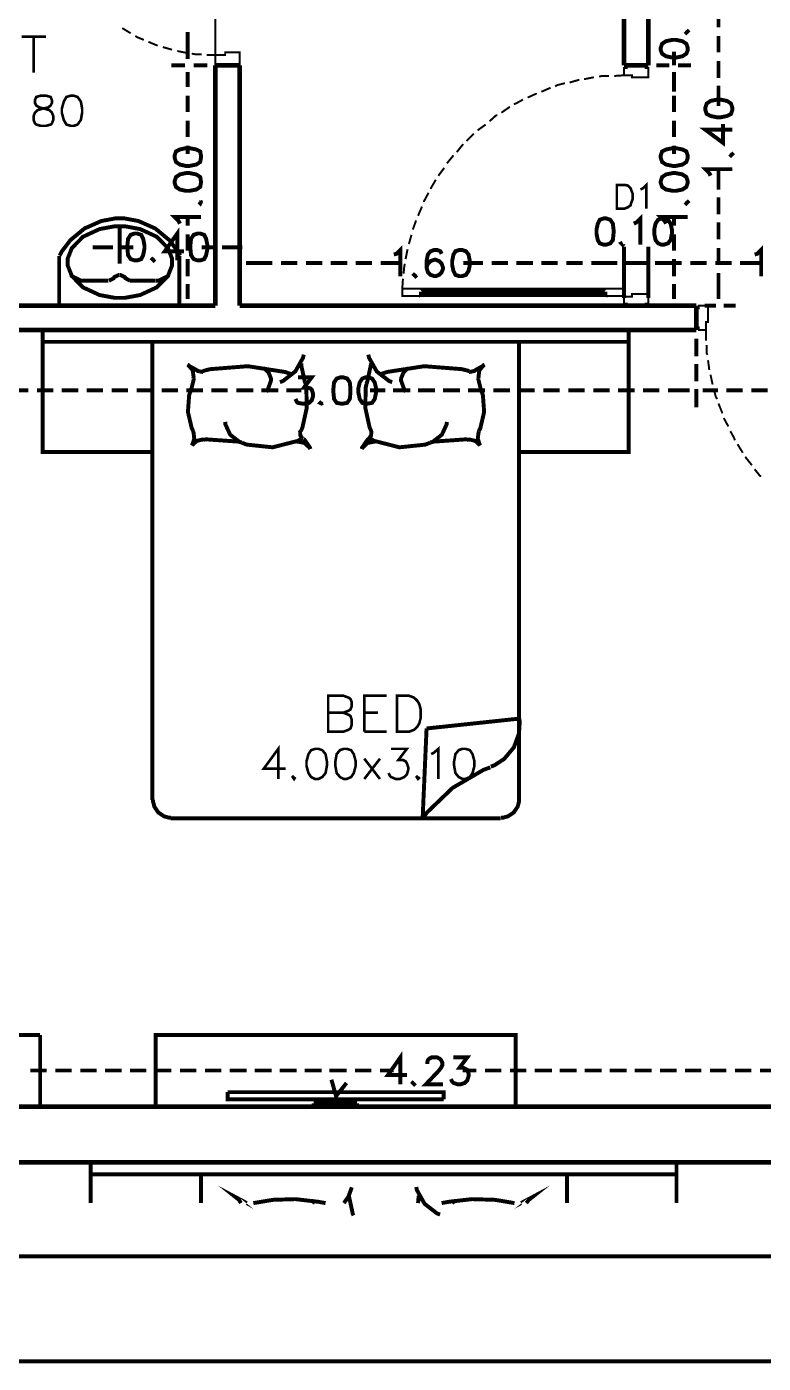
# Model space of a CAD drawing. Extents: x 0.2 to 11.4, y 0.2 to 8.2.
# Drawn here: x 2.097 to 3.969, y 0.233 to 3.627 of the extents above; entities that cross this region are included whole.
import ezdxf

# ---------------------------------------------------------------- set-up
doc = ezdxf.new("R2010")
doc.units = 0
doc.layers.get('0').update_dxf_attribs({"linetype": 'CONTINUOUS'})

msp = doc.modelspace()

# ---------------------------------------------------------------- linework, layer by layer
at = {"color": 0}
for points, const_width in [([(0.228353, 0.238336), (11.4183, 0.238336), (11.4183, 8.15169), (0.228353, 8.15169), (0.228353, 0.238336)], 0.01), ([(0.495008, 0.504992), (11.1517, 0.504992), (11.1517, 7.88499), (0.495008, 7.88499), (0.495008, 0.504992)], 0.01), ([(3.70833, 3.56668), (3.71164, 3.55832), (3.72168, 3.55165), (3.73833, 3.54833), (3.74669, 3.54833), (3.76335, 3.55165), (3.77333, 3.55832), (3.77669, 3.56668), (3.77669, 3.57335), (3.77333, 3.58333), (3.76335, 3.59), (3.74669, 3.59332), (3.73833, 3.59332), (3.72168, 3.59), (3.71164, 3.58333), (3.70833, 3.57335), (3.70833, 3.56668)], 0.01), ([(2.63835, 3.52832), (2.63835, 3.56168), (2.60167, 3.56168), (2.60167, 3.55501), (2.57667, 3.55501), (2.57667, 3.52832), (2.63835, 3.52832)], 0.005), ([(3.66667, 3.49832), (3.67665, 3.49832), (3.67665, 3.52165), (3.66997, 3.52165), (3.66997, 3.52832), (3.62169, 3.52832), (3.62169, 3.52165), (3.61501, 3.52165), (3.61501, 3.50331), (3.63499, 3.50331), (3.63499, 3.49832), (3.66667, 3.49832)], 0.005), ([(2.13336, 3.45167), (2.12169, 3.44835), (2.11833, 3.44), (2.11833, 3.43332), (2.12169, 3.42665), (2.12999, 3.42165), (2.14333, 3.41835), (2.155, 3.41499), (2.16168, 3.40831), (2.16499, 3.40001), (2.16499, 3.38997), (2.16168, 3.38167), (2.15831, 3.37831), (2.14665, 3.375), (2.13336, 3.375), (2.12169, 3.37831), (2.11833, 3.38167), (2.11501, 3.38997), (2.11501, 3.40001), (2.11833, 3.40831), (2.125, 3.41499), (2.13667, 3.41835), (2.15169, 3.42165), (2.15831, 3.42665), (2.16168, 3.43332), (2.16168, 3.44), (2.15831, 3.44835), (2.14665, 3.45167), (2.13336, 3.45167)], 0.006667), ([(2.21001, 3.45167), (2.19835, 3.44835), (2.19168, 3.43668), (2.18668, 3.41835), (2.18668, 3.40831), (2.19168, 3.38997), (2.19835, 3.37831), (2.21001, 3.375), (2.21669, 3.375), (2.22667, 3.37831), (2.23503, 3.38997), (2.23833, 3.40831), (2.23833, 3.41835), (2.23503, 3.43668), (2.22667, 3.44835), (2.21669, 3.45167), (2.21001, 3.45167)], 0.006667), ([(3.82167, 3.41499), (3.82497, 3.405), (3.83501, 3.40001), (3.85167, 3.39665), (3.86003, 3.39665), (3.87668, 3.40001), (3.88667, 3.405), (3.88997, 3.41499), (3.88997, 3.42165), (3.88667, 3.43164), (3.87668, 3.43832), (3.86003, 3.44168), (3.85167, 3.44168), (3.83501, 3.43832), (3.82497, 3.43164), (3.82167, 3.42165), (3.82167, 3.41499)], 0.01), ([(2.47331, 3.29335), (2.47667, 3.28331), (2.48665, 3.27669), (2.50168, 3.27333), (2.51167, 3.27333), (2.52832, 3.27669), (2.53836, 3.28331), (2.53999, 3.29335), (2.53999, 3.30003), (2.53836, 3.31), (2.52832, 3.315), (2.51167, 3.31836), (2.50168, 3.31836), (2.48665, 3.315), (2.47667, 3.31), (2.47331, 3.30003), (2.47331, 3.29335)], 0.01), ([(3.70833, 3.29335), (3.71164, 3.28331), (3.72168, 3.27669), (3.73833, 3.27333), (3.74669, 3.27333), (3.76335, 3.27669), (3.77333, 3.28331), (3.77669, 3.29335), (3.77669, 3.30003), (3.77333, 3.31), (3.76335, 3.315), (3.74669, 3.31836), (3.73833, 3.31836), (3.72168, 3.315), (3.71164, 3.31), (3.70833, 3.30003), (3.70833, 3.29335)], 0.01), ([(2.47331, 3.22999), (2.47667, 3.22), (2.48665, 3.21332), (2.50168, 3.21001), (2.51167, 3.21001), (2.52832, 3.21332), (2.53836, 3.22), (2.53999, 3.22999), (2.53999, 3.23503), (2.53836, 3.24501), (2.52832, 3.25168), (2.51167, 3.25499), (2.50168, 3.25499), (2.48665, 3.25168), (2.47667, 3.24501), (2.47331, 3.23503), (2.47331, 3.22999)], 0.01), ([(3.70833, 3.22999), (3.71164, 3.22), (3.72168, 3.21332), (3.73833, 3.21001), (3.74669, 3.21001), (3.76335, 3.21332), (3.77333, 3.22), (3.77669, 3.22999), (3.77669, 3.23503), (3.77333, 3.24501), (3.76335, 3.25168), (3.74669, 3.25499), (3.73833, 3.25499), (3.72168, 3.25168), (3.71164, 3.24501), (3.70833, 3.23503), (3.70833, 3.22999)], 0.01), ([(3.59668, 3.16499), (3.59668, 3.22499), (3.61664, 3.22499), (3.625, 3.22331), (3.63167, 3.21669), (3.63336, 3.21164), (3.63667, 3.20335), (3.63667, 3.18832), (3.63336, 3.18001), (3.63167, 3.17333), (3.625, 3.16835), (3.61664, 3.16499), (3.59668, 3.16499)], 0.006667), ([(2.20167, 3.02919), (2.20167, 3.0204), (2.21208, 2.99388), (2.24046, 2.96496), (2.28256, 2.94547), (2.32124, 2.93832), (2.33415, 2.93832), (2.347, 2.93832), (2.38569, 2.94547), (2.42785, 2.96496), (2.45622, 2.99388), (2.46669, 3.0204), (2.46669, 3.02919), (2.46669, 3.03803), (2.45622, 3.06456), (2.42785, 3.09343), (2.38569, 3.1129), (2.347, 3.12001), (2.33415, 3.12001), (2.32124, 3.12001), (2.28256, 3.1129), (2.24046, 3.09343), (2.21208, 3.06456), (2.20167, 3.03803), (2.20167, 3.02919)], 0.01), ([(3.56332, 3.13997), (3.55333, 3.13667), (3.54833, 3.12668), (3.54497, 3.11165), (3.54497, 3.10167), (3.54833, 3.08501), (3.55333, 3.07667), (3.56332, 3.07335), (3.56999, 3.07335), (3.58003, 3.07667), (3.58664, 3.08501), (3.58832, 3.10167), (3.58832, 3.11165), (3.58664, 3.12668), (3.58003, 3.13667), (3.56999, 3.13997), (3.56332, 3.13997)], 0.01), ([(3.71001, 3.13997), (3.70167, 3.13667), (3.69499, 3.12668), (3.69168, 3.11165), (3.69168, 3.10167), (3.69499, 3.08501), (3.70167, 3.07667), (3.71001, 3.07335), (3.71669, 3.07335), (3.72667, 3.07667), (3.73335, 3.08501), (3.73665, 3.10167), (3.73665, 3.11165), (3.73335, 3.12668), (3.72667, 3.13667), (3.71669, 3.13997), (3.71001, 3.13997)], 0.01), ([(2.37169, 3.10167), (2.36165, 3.09831), (2.35499, 3.08832), (2.35335, 3.07167), (2.35335, 3.06332), (2.35499, 3.04665), (2.36165, 3.03668), (2.37169, 3.03331), (2.37831, 3.03331), (2.38835, 3.03668), (2.39333, 3.04665), (2.39665, 3.06332), (2.39665, 3.07167), (2.39333, 3.08832), (2.38835, 3.09831), (2.37831, 3.10167), (2.37169, 3.10167)], 0.01), ([(2.53168, 3.10167), (2.52165, 3.09831), (2.51497, 3.08832), (2.51335, 3.07167), (2.51335, 3.06332), (2.51497, 3.04665), (2.52165, 3.03668), (2.53168, 3.03331), (2.53836, 3.03331), (2.54833, 3.03668), (2.55333, 3.04665), (2.55664, 3.06332), (2.55664, 3.07167), (2.55333, 3.08832), (2.54833, 3.09831), (2.53836, 3.10167), (2.53168, 3.10167)], 0.01), ([(3.19667, 3.06), (3.18668, 3.05664), (3.18164, 3.04833), (3.17833, 3.03168), (3.17833, 3.02165), (3.18164, 3.00667), (3.18668, 2.99669), (3.19667, 2.99333), (3.20335, 2.99333), (3.21332, 2.99669), (3.22, 3.00667), (3.22331, 3.02165), (3.22331, 3.03168), (3.22, 3.04833), (3.21332, 3.05664), (3.20335, 3.06), (3.19667, 3.06)], 0.01), ([(3.09831, 2.96164), (3.10335, 2.95665), (3.10335, 2.95167), (3.09668, 2.95167), (3.09668, 2.94336), (3.05165, 2.94336), (3.05165, 2.96164), (3.09831, 2.96164)], 0.005), ([(3.56999, 2.94835), (3.09668, 2.94835), (3.09668, 2.95167), (3.56999, 2.95167), (3.56999, 2.94835)], 0.005), ([(3.56836, 2.96164), (3.56332, 2.95665), (3.56332, 2.95167), (3.56999, 2.95167), (3.56999, 2.94336), (3.61501, 2.94336), (3.61501, 2.96164), (3.56836, 2.96164)], 0.005), ([(3.66667, 2.94835), (3.67665, 2.94835), (3.67665, 2.92333), (3.66997, 2.92333), (3.66997, 2.91835), (3.62169, 2.91835), (3.62169, 2.92333), (3.61501, 2.92333), (3.61501, 2.94168), (3.63499, 2.94168), (3.63499, 2.94835), (3.66667, 2.94835)], 0.005), ([(3.82835, 2.90831), (3.82835, 2.91835), (3.80501, 2.91835), (3.80501, 2.91168), (3.79833, 2.91168), (3.79833, 2.86333), (3.80501, 2.86333), (3.80501, 2.85667), (3.82335, 2.85667), (3.82335, 2.87668), (3.82835, 2.87668), (3.82835, 2.90831)], 0.005), ([(2.13835, 2.82667), (2.13835, 2.85667), (3.62668, 2.85667), (3.62668, 2.82667), (2.13835, 2.82667)], 0.01), ([(2.13835, 2.54665), (2.13835, 2.82667), (2.41667, 2.82667), (2.41667, 2.54665), (2.13835, 2.54665)], 0.01), ([(3.34831, 2.54665), (3.34831, 2.82667), (3.62668, 2.82667), (3.62668, 2.54665), (3.34831, 2.54665)], 0.01), ([(2.89501, 2.73665), (2.88499, 2.73335), (2.87831, 2.72331), (2.87668, 2.70833), (2.87668, 2.69835), (2.87831, 2.68164), (2.88499, 2.67165), (2.89501, 2.66997), (2.90169, 2.66997), (2.91168, 2.67165), (2.91835, 2.68164), (2.91997, 2.69835), (2.91997, 2.70833), (2.91835, 2.72331), (2.91168, 2.73335), (2.90169, 2.73665), (2.89501, 2.73665)], 0.01), ([(2.95833, 2.73665), (2.94997, 2.73335), (2.94336, 2.72331), (2.94, 2.70833), (2.94, 2.69835), (2.94336, 2.68164), (2.94997, 2.67165), (2.95833, 2.66997), (2.965, 2.66997), (2.97499, 2.67165), (2.98167, 2.68164), (2.98503, 2.69835), (2.98503, 2.70833), (2.98167, 2.72331), (2.97499, 2.73335), (2.965, 2.73665), (2.95833, 2.73665)], 0.01), ([(3.03836, 1.83664), (3.03836, 1.92833), (3.06836, 1.92833), (3.08165, 1.92333), (3.09, 1.91499), (3.095, 1.90668), (3.09831, 1.89333), (3.09831, 1.87169), (3.095, 1.85835), (3.09, 1.84999), (3.08165, 1.84169), (3.06836, 1.83664), (3.03836, 1.83664)], 0.006667), ([(2.83003, 1.79335), (2.81999, 1.78999), (2.81332, 1.78), (2.80832, 1.76167), (2.80832, 1.75), (2.81332, 1.73167), (2.81999, 1.72168), (2.83003, 1.71669), (2.83832, 1.71669), (2.84831, 1.72168), (2.85667, 1.73167), (2.86003, 1.75), (2.86003, 1.76167), (2.85667, 1.78), (2.84831, 1.78999), (2.83832, 1.79335), (2.83003, 1.79335)], 0.006667), ([(2.90332, 1.79335), (2.89333, 1.78999), (2.88499, 1.78), (2.88167, 1.76167), (2.88167, 1.75), (2.88499, 1.73167), (2.89333, 1.72168), (2.90332, 1.71669), (2.91, 1.71669), (2.92165, 1.72168), (2.92833, 1.73167), (2.93332, 1.75), (2.93332, 1.76167), (2.92833, 1.78), (2.92165, 1.78999), (2.91, 1.79335), (2.90332, 1.79335)], 0.006667), ([(3.20503, 1.79335), (3.19499, 1.78999), (3.18668, 1.78), (3.18332, 1.76167), (3.18332, 1.75), (3.18668, 1.73167), (3.19499, 1.72168), (3.20503, 1.71669), (3.21164, 1.71669), (3.22331, 1.72168), (3.22999, 1.73167), (3.23503, 1.75), (3.23503, 1.76167), (3.22999, 1.78), (3.22331, 1.78999), (3.21164, 1.79335), (3.20503, 1.79335)], 0.006667), ([(3.34, 0.884983), (3.34, 1.06668), (2.42503, 1.06668), (2.42503, 0.884983), (3.34, 0.884983)], 0.01), ([(2.25999, 0.713325), (2.25999, 0.743326), (3.74832, 0.743326), (3.74832, 0.713325), (2.25999, 0.713325)], 0.01), ([(2.64165, 0.639974), (2.64165, 0.639974)], 0.01)]:
    msp.add_lwpolyline(points, close=True, dxfattribs=dict(at, const_width=const_width))
for points, const_width in [([(2.57667, 3.52832), (2.57667, 4.01665)], 0.005), ([(3.61501, 3.52832), (3.61501, 3.77165)], 0.011667), ([(3.61501, 3.52832), (3.61501, 3.77165)], 0.01), ([(3.67665, 3.52832), (3.67665, 3.77165)], 0.011667), ([(3.67665, 3.52832), (3.67665, 3.77165)], 0.01), ([(3.85499, 3.66667), (3.85499, 3.625)], 0.01), ([(2.08501, 3.60167), (2.14665, 3.60167)], 0.006667), ([(2.11501, 3.60167), (2.11501, 3.50999)], 0.006667), ([(2.34, 3.62332), (2.36165, 3.61003)], 0.005), ([(2.37332, 3.60335), (2.37831, 3.59999), (2.39501, 3.59332)], 0.005), ([(2.50667, 3.56168), (2.50667, 3.61333)], 0.01), ([(3.77001, 3.61501), (3.77333, 3.61165), (3.77669, 3.61501), (3.77333, 3.61833)], 0.01), ([(3.85499, 3.60335), (3.85499, 3.56168)], 0.01), ([(2.40668, 3.58832), (2.42665, 3.58003), (2.43001, 3.57835)], 0.005), ([(2.44336, 3.57497), (2.46669, 3.56836)], 0.005), ([(2.47999, 3.565), (2.50499, 3.56)], 0.005), ([(2.50667, 3.54497), (2.50667, 3.56168)], 0.01), ([(3.74164, 3.52832), (3.74164, 3.56332)], 0.01), ([(2.5, 3.52832), (2.465, 3.52832)], 0.01), ([(2.5, 3.52832), (2.465, 3.52832)], 0.01), ([(2.51665, 3.55832), (2.52669, 3.55664), (2.54167, 3.55664)], 0.005), ([(2.55664, 3.52832), (2.52165, 3.52832)], 0.01), ([(2.55664, 3.52832), (2.52165, 3.52832)], 0.01), ([(2.55501, 3.55501), (2.57667, 3.55501)], 0.005), ([(2.57667, 2.91835), (2.57667, 3.52832)], 0.011667), ([(2.63835, 3.52832), (2.57667, 3.52832)], 0.011667), ([(2.57667, 2.91835), (2.57667, 3.52832)], 0.01), ([(2.63835, 3.52832), (2.57667, 3.52832)], 0.01), ([(2.63835, 2.91835), (2.63835, 3.52832)], 0.011667), ([(2.63835, 2.91835), (2.63835, 3.52832)], 0.01), ([(3.67665, 3.52832), (3.61501, 3.52832)], 0.011667), ([(3.67665, 3.52832), (3.61501, 3.52832)], 0.01), ([(3.69667, 3.52832), (3.72999, 3.52832)], 0.01), ([(3.69667, 3.52832), (3.72999, 3.52832)], 0.01), ([(3.75168, 3.52832), (3.785, 3.52832)], 0.01), ([(3.75168, 3.52832), (3.785, 3.52832)], 0.01), ([(3.85499, 3.53999), (3.85499, 3.49669)], 0.01), ([(2.50667, 3.51167), (2.50667, 3.49501)], 0.01), ([(2.50667, 3.49501), (2.50667, 3.47331)], 0.01), ([(3.53836, 3.49832), (3.51335, 3.49333)], 0.005), ([(3.57667, 3.50168), (3.55832, 3.50168), (3.55165, 3.5)], 0.005), ([(3.61501, 3.50331), (3.59, 3.50168)], 0.005), ([(3.74164, 3.51167), (3.74164, 3.49501)], 0.01), ([(3.74164, 3.51167), (3.74164, 3.49501)], 0.01), ([(3.74164, 3.49501), (3.74164, 3.47331)], 0.01), ([(3.74164, 3.49501), (3.74164, 3.46164)], 0.01), ([(3.42833, 3.47168), (3.405, 3.46164)], 0.005), ([(3.465, 3.48335), (3.44499, 3.47835), (3.44, 3.47499)], 0.005), ([(3.50168, 3.49164), (3.5, 3.49164), (3.47667, 3.48503)], 0.005), ([(3.85499, 3.47667), (3.85499, 3.42503)], 0.01), ([(2.50667, 3.45167), (2.50667, 3.41)], 0.01), ([(3.35835, 3.44168), (3.34, 3.43164), (3.33501, 3.43001)], 0.005), ([(3.39165, 3.45833), (3.39165, 3.45665), (3.37001, 3.44667)], 0.005), ([(3.74164, 3.45167), (3.74164, 3.41)], 0.01), ([(2.50667, 3.38835), (2.50667, 3.34668)], 0.01), ([(3.29335, 3.40169), (3.28999, 3.40169), (3.27333, 3.38667)], 0.005), ([(3.32497, 3.42333), (3.30333, 3.40831)], 0.005), ([(3.74164, 3.38835), (3.74164, 3.34668)], 0.01), ([(3.26335, 3.37831), (3.24501, 3.36501), (3.24333, 3.36333)], 0.005), ([(3.88997, 3.36501), (3.82167, 3.36501), (3.86664, 3.33165), (3.86664, 3.37999)], 0.01), ([(2.50667, 3.32497), (2.50667, 3.30333)], 0.01), ([(3.20665, 3.32835), (3.20335, 3.32497), (3.19, 3.30832)], 0.005), ([(3.23335, 3.35499), (3.215, 3.33664)], 0.005), ([(3.74164, 3.32497), (3.74164, 3.30333)], 0.01), ([(3.18164, 3.30003), (3.16667, 3.28168), (3.16499, 3.28)], 0.005), ([(3.88336, 3.30333), (3.88667, 3.30003), (3.88997, 3.30333), (3.88667, 3.30664)], 0.01), ([(3.15831, 3.26833), (3.14333, 3.24832)], 0.005), ([(3.83501, 3.24832), (3.83165, 3.25499), (3.82167, 3.26497), (3.88997, 3.26497)], 0.01), ([(3.85499, 3.21332), (3.85499, 3.26497)], 0.01), ([(3.13667, 3.23833), (3.13499, 3.23503), (3.12332, 3.215)], 0.005), ([(3.65668, 3.21332), (3.66336, 3.21669), (3.67165, 3.22499), (3.67165, 3.16499)], 0.006667), ([(2.535, 3.18164), (2.53836, 3.17833), (2.53999, 3.18164), (2.53836, 3.185)], 0.01), ([(3.11833, 3.20503), (3.10667, 3.18332), (3.10667, 3.18164)], 0.005), ([(3.77001, 3.18164), (3.77333, 3.17833), (3.77669, 3.18164), (3.77333, 3.185)], 0.01), ([(3.85499, 3.15001), (3.85499, 3.19336)], 0.01), ([(3.10167, 3.16997), (3.09169, 3.14665)], 0.005), ([(2.48699, 3.04551), (2.48172, 3.0561), (2.45996, 3.08475), (2.42399, 3.11447), (2.38124, 3.1334), (2.34592, 3.13997), (2.33415, 3.13997), (2.32232, 3.13997), (2.287, 3.1334), (2.24431, 3.11447), (2.20833, 3.08475), (2.18664, 3.0561), (2.18138, 3.04551)], 0.01), ([(2.33333, 3.11833), (2.33333, 3.02501)], 0.01), ([(2.48665, 3.12668), (2.48335, 3.13336), (2.47331, 3.14333), (2.53999, 3.14333)], 0.01), ([(2.50667, 3.12169), (2.50667, 3.14333)], 0.01), ([(2.57667, 3.11833), (2.57667, 3.02501)], 0.01), ([(3.08664, 3.13499), (3.08501, 3.12999), (3.07835, 3.11165)], 0.005), ([(3.63997, 3.12668), (3.64665, 3.12999), (3.65668, 3.13997), (3.65668, 3.07335)], 0.01), ([(3.72168, 3.12668), (3.71832, 3.13336), (3.70833, 3.14333), (3.77669, 3.14333)], 0.01), ([(3.74164, 3.12169), (3.74164, 3.14333)], 0.01), ([(3.85499, 3.08664), (3.85499, 3.12999)], 0.01), ([(2.47999, 3.03331), (2.47999, 3.10167), (2.44835, 3.05664), (2.49669, 3.05664)], 0.01), ([(2.50667, 3.05832), (2.50667, 3.09999)], 0.01), ([(3.07497, 3.09831), (3.06836, 3.07497)], 0.005), ([(3.74164, 3.05832), (3.74164, 3.09999)], 0.01), ([(2.30003, 3.06668), (2.26497, 3.06668)], 0.01), ([(2.31668, 3.06668), (2.30003, 3.06668)], 0.01), ([(2.33333, 3.06668), (2.36833, 3.06668)], 0.01), ([(2.57667, 3.06668), (2.54167, 3.06668)], 0.01), ([(2.59332, 3.06668), (2.61003, 3.06668)], 0.01), ([(2.61003, 3.06668), (2.64501, 3.06668)], 0.01), ([(2.63835, 3.04665), (2.63835, 3.06836)], 0.01), ([(3.03, 3.04833), (3.03668, 3.05003), (3.04665, 3.06), (3.04665, 2.99333)], 0.01), ([(3.065, 3.06168), (3.06, 3.03668)], 0.005), ([(3.15169, 3.05003), (3.14833, 3.05664), (3.13997, 3.06), (3.13336, 3.06), (3.12332, 3.05664), (3.11664, 3.04833), (3.11333, 3.03168), (3.11333, 3.01497), (3.11664, 3.00331), (3.12332, 2.99669), (3.13336, 2.99333), (3.13667, 2.99333), (3.14501, 2.99669), (3.15169, 3.00331), (3.155, 3.01167), (3.155, 3.01497), (3.15169, 3.02501), (3.14501, 3.03168), (3.13667, 3.035), (3.13336, 3.035), (3.12332, 3.03168), (3.11664, 3.02501), (3.11333, 3.01497)], 0.01), ([(3.61165, 3.07835), (3.60835, 3.07667), (3.61165, 3.07335), (3.61501, 3.07667)], 0.01), ([(3.61501, 3.04665), (3.61501, 3.06836)], 0.01), ([(3.61501, 2.93832), (3.61501, 3.06836)], 0.01), ([(3.67665, 3.04665), (3.67665, 3.06836)], 0.01), ([(3.67665, 2.93832), (3.67665, 3.06836)], 0.01), ([(3.85499, 3.02333), (3.85499, 3.065)], 0.01), ([(3.94667, 3.04833), (3.95335, 3.05003), (3.96332, 3.06), (3.96332, 2.99333)], 0.01), ([(2.18001, 3.04497), (2.18001, 2.91835)], 0.01), ([(2.41997, 3.03999), (2.41667, 3.03668), (2.41997, 3.03331), (2.42333, 3.03668)], 0.01), ([(2.48503, 2.91835), (2.48503, 3.04497)], 0.01), ([(2.50667, 2.99333), (2.50667, 3.03668)], 0.01), ([(2.63835, 2.98335), (2.63835, 3.02501)], 0.01), ([(2.655, 3.02669), (2.67165, 3.02669)], 0.01), ([(2.67165, 3.02669), (2.72168, 3.02669)], 0.01), ([(2.74333, 3.02669), (2.785, 3.02669)], 0.01), ([(2.80664, 3.02669), (2.84831, 3.02669)], 0.01), ([(2.87001, 3.02669), (2.91168, 3.02669)], 0.01), ([(2.93332, 3.02669), (2.97499, 3.02669)], 0.01), ([(2.99669, 3.02669), (3.04665, 3.02669)], 0.01), ([(3.05832, 3.02501), (3.05664, 3.01833), (3.05501, 3)], 0.005), ([(3.25667, 3.02669), (3.20665, 3.02669)], 0.01), ([(3.31999, 3.02669), (3.27832, 3.02669)], 0.01), ([(3.38336, 3.02669), (3.34169, 3.02669)], 0.01), ([(3.44667, 3.02669), (3.405, 3.02669)], 0.01), ([(3.50999, 3.02669), (3.46832, 3.02669)], 0.01), ([(3.58165, 3.02669), (3.53168, 3.02669)], 0.01), ([(3.58165, 3.02669), (3.54833, 3.02669)], 0.01), ([(3.59831, 3.02669), (3.58165, 3.02669)], 0.01), ([(3.59831, 3.02669), (3.58165, 3.02669)], 0.01), ([(3.67665, 3.02669), (3.61501, 3.02669)], 0.01), ([(3.61501, 2.98335), (3.61501, 3.02501)], 0.01), ([(3.67665, 2.98335), (3.67665, 3.02501)], 0.01), ([(3.69336, 3.02669), (3.71001, 3.02669)], 0.01), ([(3.69336, 3.02669), (3.71001, 3.02669)], 0.01), ([(3.71001, 3.02669), (3.76167, 3.02669)], 0.01), ([(3.71001, 3.02669), (3.74333, 3.02669)], 0.01), ([(3.74164, 2.99333), (3.74164, 3.03668)], 0.01), ([(3.78331, 3.02669), (3.82497, 3.02669)], 0.01), ([(3.84668, 3.02669), (3.88835, 3.02669)], 0.01), ([(3.91, 3.02669), (3.96164, 3.02669)], 0.01), ([(2.20985, 2.99561), (2.21212, 2.99337), (2.23622, 2.98167), (2.24425, 2.98167)], 0.01), ([(2.24333, 2.98167), (2.30501, 2.98167)], 0.01), ([(2.30647, 2.98188), (2.30767, 2.98232), (2.31879, 2.98833), (2.31982, 2.9891)], 0.01), ([(2.33301, 2.99664), (2.3316, 2.99658), (2.31956, 2.99078), (2.31862, 2.98975)], 0.01), ([(2.34804, 2.98975), (2.34711, 2.99078), (2.33501, 2.99658), (2.33365, 2.99664)], 0.01), ([(2.34685, 2.9891), (2.34782, 2.98833), (2.35894, 2.98232), (2.36019, 2.98188)], 0.01), ([(2.42333, 2.98167), (2.36003, 2.98167)], 0.01), ([(2.42404, 2.98167), (2.43261, 2.98167), (2.45617, 2.99337), (2.4585, 2.99561)], 0.01), ([(3.05333, 2.98665), (3.05165, 2.96164)], 0.005), ([(3.08501, 3), (3.08165, 2.99669), (3.08501, 2.99333), (3.08832, 2.99669)], 0.01), ([(3.85499, 2.95167), (3.85499, 3.00168)], 0.01), ([(2.50667, 2.95167), (2.50667, 2.97331)], 0.01), ([(2.50667, 2.935), (2.50667, 2.95167)], 0.01), ([(2.63835, 2.93832), (2.63835, 2.96164)], 0.01), ([(3.09831, 2.96164), (3.56836, 2.96164)], 0.005), ([(3.10335, 2.95665), (3.56332, 2.95665)], 0.005), ([(3.61501, 2.93832), (3.61501, 2.96164)], 0.01), ([(3.67665, 2.93832), (3.67665, 2.96164)], 0.01), ([(3.74164, 2.95167), (3.74164, 2.97331)], 0.01), ([(3.74164, 2.935), (3.74164, 2.95167)], 0.01), ([(3.85499, 2.935), (3.85499, 2.95167)], 0.01), ([(2.57667, 2.91835), (1.35498, 2.91835)], 0.011667), ([(2.57667, 2.91835), (1.35498, 2.91835)], 0.01), ([(2.18001, 2.91835), (2.48503, 2.91835)], 0.01), ([(2.5, 2.91835), (2.465, 2.91835)], 0.01), ([(2.55664, 2.91835), (2.52165, 2.91835)], 0.01), ([(3.79833, 2.91835), (2.63835, 2.91835)], 0.011667), ([(3.79833, 2.91835), (2.63835, 2.91835)], 0.01), ([(3.09668, 2.94336), (3.10335, 2.94336), (3.10335, 2.94835), (3.09668, 2.94835), (3.09668, 2.94336), (3.10335, 2.94835)], 0.005), ([(3.09668, 2.94835), (3.10335, 2.94336), (3.56668, 2.94336)], 0.005), ([(3.56999, 2.94336), (3.56332, 2.94336), (3.56332, 2.94835), (3.56999, 2.94835), (3.56999, 2.94336), (3.56332, 2.94835)], 0.005), ([(3.56999, 2.94835), (3.56332, 2.94336)], 0.005), ([(3.69667, 2.91835), (3.72999, 2.91835)], 0.01), ([(3.75168, 2.91835), (3.785, 2.91835)], 0.01), ([(3.79833, 2.85667), (3.79833, 2.91835)], 0.011667), ([(3.79833, 2.85667), (3.79833, 2.91835)], 0.01), ([(3.81999, 2.91835), (3.84831, 2.91835)], 0.01), ([(3.86833, 2.91835), (3.89833, 2.91835)], 0.01), ([(3.79833, 2.85667), (1.96669, 2.85667)], 0.011667), ([(3.79833, 2.85667), (1.96669, 2.85667)], 0.01), ([(3.82335, 2.85667), (3.82335, 2.83003)], 0.005), ([(2.41667, 2.82667), (2.41667, 1.66336)], 0.01), ([(3.34831, 2.82667), (2.41667, 2.82667)], 0.01), ([(3.34831, 2.82667), (3.34831, 1.66336)], 0.01), ([(3.79833, 2.83501), (3.79833, 2.78999)], 0.01), ([(3.79833, 2.83501), (3.79833, 2.78999)], 0.01), ([(3.82497, 2.81836), (3.82497, 2.79833), (3.82667, 2.79335)], 0.005), ([(2.74067, 2.72424), (2.74837, 2.72711), (2.77989, 2.75146), (2.79949, 2.78618), (2.80122, 2.79422)], 0.01), ([(2.96544, 2.79422), (2.96712, 2.78618), (2.98671, 2.75146), (3.01828, 2.72711), (3.02604, 2.72424)], 0.01), ([(2.52046, 2.73415), (2.52143, 2.73757), (2.51926, 2.75407), (2.50879, 2.76699), (2.50564, 2.76856)], 0.01), ([(2.53093, 2.75342), (2.52903, 2.75493), (2.50831, 2.76639), (2.50608, 2.76714)], 0.01), ([(2.53093, 2.75353), (2.53185, 2.75276), (2.54357, 2.75022), (2.54482, 2.75049)], 0.01), ([(2.7724, 2.74382), (2.75401, 2.75006), (2.65907, 2.76476), (2.56326, 2.75722), (2.54449, 2.75233)], 0.01), ([(2.70671, 2.70036), (2.70882, 2.70242), (2.71843, 2.72885), (2.7181, 2.73172), (2.71772, 2.73465), (2.71229, 2.74794), (2.70242, 2.75831), (2.69993, 2.75976)], 0.01), ([(2.79503, 2.77219), (2.79486, 2.76774), (2.8041, 2.72456), (2.80604, 2.72049)], 0.01), ([(2.96061, 2.72049), (2.96251, 2.72456), (2.97174, 2.76774), (2.97163, 2.77219)], 0.01), ([(3.22217, 2.75233), (3.20335, 2.75722), (3.10753, 2.76476), (3.01258, 2.75006), (2.99425, 2.74382)], 0.01), ([(3.06674, 2.75976), (3.06418, 2.75831), (3.05436, 2.74794), (3.04889, 2.73465), (3.04856, 2.73172), (3.04824, 2.72885), (3.05783, 2.70242), (3.05994, 2.70036)], 0.01), ([(3.2219, 2.75049), (3.2231, 2.75022), (3.23481, 2.75276), (3.23579, 2.75353)], 0.01), ([(3.26058, 2.76714), (3.25831, 2.76639), (3.23757, 2.75493), (3.23574, 2.75342)], 0.01), ([(3.26107, 2.76856), (3.25786, 2.76699), (3.24735, 2.75407), (3.24517, 2.73757), (3.24621, 2.73415)], 0.01), ([(3.79833, 2.77001), (3.79833, 2.72667)], 0.01), ([(3.79833, 2.77001), (3.79833, 2.72667)], 0.01), ([(3.82835, 2.78), (3.83165, 2.75499)], 0.005), ([(2.51281, 2.69862), (2.51426, 2.70133), (2.52171, 2.73079), (2.52165, 2.73383)], 0.01), ([(2.78668, 2.73665), (2.82167, 2.73665), (2.80165, 2.71001), (2.81168, 2.71001), (2.81836, 2.70833), (2.82167, 2.70503), (2.82497, 2.69499), (2.82497, 2.68832), (2.82167, 2.67833), (2.815, 2.67165), (2.80501, 2.66997), (2.79665, 2.66997), (2.78668, 2.67165), (2.78331, 2.67503), (2.78, 2.68164)], 0.01), ([(2.794, 2.59993), (2.79801, 2.60949), (2.80903, 2.65935), (2.80783, 2.71039), (2.80578, 2.72049)], 0.01), ([(2.96089, 2.72049), (2.95876, 2.71039), (2.95763, 2.65935), (2.96864, 2.60949), (2.97265, 2.59993)], 0.01), ([(3.24501, 2.73383), (3.24496, 2.73079), (3.25233, 2.70133), (3.25385, 2.69862)], 0.01), ([(3.83501, 2.74333), (3.83501, 2.74164), (3.84, 2.71832)], 0.005), ([(2.05832, 2.70335), (2.10167, 2.70335)], 0.01), ([(2.12332, 2.70335), (2.16499, 2.70335)], 0.01), ([(2.18668, 2.70335), (2.22835, 2.70335)], 0.01), ([(2.25, 2.70335), (2.29167, 2.70335)], 0.01), ([(2.31332, 2.70335), (2.35499, 2.70335)], 0.01), ([(2.37668, 2.70335), (2.41835, 2.70335)], 0.01), ([(2.44, 2.70335), (2.48167, 2.70335)], 0.01), ([(2.50331, 2.70335), (2.54497, 2.70335)], 0.01), ([(2.51264, 2.69879), (2.5101, 2.6906), (2.50706, 2.6486), (2.51671, 2.60753), (2.52051, 2.59983)], 0.01), ([(2.56668, 2.70335), (2.60835, 2.70335)], 0.01), ([(2.62999, 2.70335), (2.67333, 2.70335)], 0.01), ([(2.69336, 2.70335), (2.73665, 2.70335)], 0.01), ([(2.75667, 2.70335), (2.79497, 2.70335)], 0.01), ([(3.00836, 2.70335), (2.97, 2.70335)], 0.01), ([(3.07167, 2.70335), (3.02832, 2.70335)], 0.01), ([(3.13499, 2.70335), (3.09169, 2.70335)], 0.01), ([(3.19835, 2.70335), (3.155, 2.70335)], 0.01), ([(3.26167, 2.70335), (3.21832, 2.70335)], 0.01), ([(3.24615, 2.59983), (3.24994, 2.60753), (3.25956, 2.6486), (3.25651, 2.6906), (3.25401, 2.69879)], 0.01), ([(3.32497, 2.70335), (3.28331, 2.70335)], 0.01), ([(3.38835, 2.70335), (3.34668, 2.70335)], 0.01), ([(3.45167, 2.70335), (3.41, 2.70335)], 0.01), ([(3.51497, 2.70335), (3.47331, 2.70335)], 0.01), ([(3.57835, 2.70335), (3.53668, 2.70335)], 0.01), ([(3.64165, 2.70335), (3.59999, 2.70335)], 0.01), ([(3.70503, 2.70335), (3.66336, 2.70335)], 0.01), ([(3.76497, 2.70335), (3.72667, 2.70335)], 0.01), ([(3.78168, 2.70335), (3.76497, 2.70335)], 0.01), ([(3.79833, 2.70665), (3.79833, 2.66)], 0.01), ([(3.79833, 2.70665), (3.79833, 2.66)], 0.01), ([(3.815, 2.70335), (3.83165, 2.70335)], 0.01), ([(3.83165, 2.70335), (3.85335, 2.70335)], 0.01), ([(3.84332, 2.70503), (3.84831, 2.68668), (3.85167, 2.68164)], 0.005), ([(3.875, 2.70335), (3.91667, 2.70335)], 0.01), ([(3.93832, 2.70335), (3.97999, 2.70335)], 0.01), ([(2.84668, 2.67503), (2.84332, 2.67165), (2.84668, 2.66997), (2.84999, 2.67165)], 0.01), ([(3.85499, 2.66997), (3.86501, 2.64501)], 0.005), ([(2.60178, 2.62349), (2.60215, 2.6174), (2.61442, 2.59082), (2.63753, 2.57281), (2.64339, 2.57096)], 0.01), ([(3.12326, 2.57096), (3.12907, 2.57281), (3.15218, 2.59082), (3.16444, 2.6174), (3.16488, 2.62349)], 0.01), ([(3.86833, 2.63336), (3.87999, 2.61165)], 0.005), ([(2.51682, 2.56358), (2.51867, 2.56625), (2.52317, 2.58106), (2.52132, 2.5964), (2.51997, 2.59928)], 0.01), ([(2.54617, 2.57807), (2.54324, 2.5785), (2.52951, 2.57514), (2.5191, 2.5656), (2.51779, 2.56293)], 0.01), ([(2.64399, 2.57107), (2.63596, 2.57329), (2.55365, 2.57904), (2.54542, 2.57796)], 0.01), ([(2.64404, 2.57058), (2.65662, 2.56569), (2.72217, 2.55881), (2.78608, 2.57514), (2.79785, 2.58182)], 0.01), ([(2.79292, 2.60032), (2.7921, 2.59853), (2.79243, 2.58919), (2.79775, 2.58154), (2.79949, 2.58051)], 0.01), ([(2.81787, 2.5549), (2.81743, 2.55757), (2.8029, 2.57878), (2.80063, 2.58008)], 0.01), ([(2.9661, 2.58008), (2.96376, 2.57878), (2.94922, 2.55757), (2.94879, 2.5549)], 0.01), ([(2.9655, 2.58051), (2.96718, 2.58154), (2.9725, 2.58919), (2.97287, 2.59853), (2.97211, 2.60032)], 0.01), ([(2.96881, 2.58182), (2.98053, 2.57514), (3.04443, 2.55881), (3.11003, 2.56569), (3.12261, 2.57058)], 0.01), ([(3.22125, 2.57796), (3.213, 2.57904), (3.13064, 2.57329), (3.12267, 2.57107)], 0.01), ([(3.24886, 2.56293), (3.24756, 2.5656), (3.23708, 2.57514), (3.22342, 2.5785), (3.22049, 2.57807)], 0.01), ([(3.24669, 2.59928), (3.24533, 2.5964), (3.24343, 2.58106), (3.24799, 2.56625), (3.24983, 2.56358)], 0.01), ([(3.88499, 2.59999), (3.89501, 2.58165), (3.89665, 2.57667)], 0.005), ([(2.81771, 2.55419), (2.81625, 2.55772), (2.80333, 2.56988), (2.78592, 2.5734), (2.78222, 2.57254)], 0.01), ([(2.98443, 2.57254), (2.98074, 2.5734), (2.96326, 2.56988), (2.95036, 2.55772), (2.94894, 2.55419)], 0.01), ([(3.90332, 2.56668), (3.91667, 2.54497)], 0.005), ([(3.92333, 2.535), (3.92503, 2.53168), (3.94, 2.51335)], 0.005), ([(3.94667, 2.50331), (3.96001, 2.48665), (3.96332, 2.48503)], 0.005), ([(2.90169, 1.88499), (2.91499, 1.87999), (2.91997, 1.87668), (2.92333, 1.86664), (2.92333, 1.85499), (2.91997, 1.845), (2.91499, 1.84169), (2.90169, 1.83664), (2.86333, 1.83664), (2.86333, 1.92833), (2.90169, 1.92833), (2.91499, 1.92333), (2.91997, 1.91997), (2.92333, 1.91168), (2.92333, 1.90169), (2.91997, 1.89333), (2.91499, 1.88997), (2.90169, 1.88499), (2.86333, 1.88499)], 0.006667), ([(2.95503, 1.83664), (2.95503, 1.92833), (3.01167, 1.92833)], 0.006667), ([(2.95503, 1.88499), (2.99001, 1.88499)], 0.006667), ([(3.34831, 1.87001), (3.11333, 1.845)], 0.01), ([(3.27647, 1.74815), (3.28554, 1.75142), (3.31049, 1.76768), (3.33501, 1.79688), (3.34819, 1.83263), (3.34999, 1.86236), (3.34831, 1.87181)], 0.01), ([(2.95503, 1.83664), (3.01167, 1.83664)], 0.006667), ([(3.11333, 1.845), (3.10335, 1.61664)], 0.01), ([(2.73665, 1.71669), (2.73665, 1.79335), (2.69997, 1.74333), (2.75499, 1.74333)], 0.006667), ([(3.125, 1.78), (3.13167, 1.78331), (3.14333, 1.79335), (3.14333, 1.71669)], 0.006667), ([(2.95503, 1.71669), (2.99501, 1.76833)], 0.006667), ([(2.99501, 1.71669), (2.95503, 1.76833)], 0.006667), ([(3.02333, 1.79335), (3.06332, 1.79335), (3.04167, 1.76497), (3.05333, 1.76497), (3.06, 1.76167), (3.06332, 1.75667), (3.06668, 1.74669), (3.06668, 1.74001), (3.06332, 1.72835), (3.05664, 1.72168), (3.04497, 1.71669), (3.035, 1.71669), (3.02333, 1.72168), (3.02001, 1.72499), (3.01665, 1.73167)], 0.006667), ([(3.27522, 1.74621), (3.25797, 1.73996), (3.17947, 1.69422), (3.11399, 1.63135), (3.10325, 1.61649)], 0.01), ([(2.77669, 1.72499), (2.77333, 1.72168), (2.77669, 1.71669), (2.78, 1.72168)], 0.006667), ([(3.09169, 1.72499), (3.08832, 1.72168), (3.09169, 1.71669), (3.09668, 1.72168)], 0.006667), ([(2.41835, 1.66417), (2.41835, 1.65972), (2.42193, 1.64632), (2.43175, 1.63178), (2.44629, 1.62196), (2.45969, 1.61833), (2.46419, 1.61833)], 0.01), ([(3.30251, 1.61833), (3.30697, 1.61833), (3.32032, 1.62196), (3.33485, 1.63178), (3.34467, 1.64632), (3.34831, 1.65972), (3.34831, 1.66417)], 0.01), ([(3.30165, 1.61664), (2.46332, 1.61664)], 0.01), ([(1.46001, 1.06668), (2.13167, 1.06668)], 0.01), ([(2.13167, 1.06668), (2.13167, 0.884983)], 0.01), ([(3.04665, 0.941678), (3.04665, 1.00998), (3.01497, 0.965007), (3.06332, 0.965007)], 0.01), ([(3.11501, 0.993326), (3.11501, 0.99669), (3.11664, 1.00331), (3.12001, 1.00667), (3.12668, 1.00998), (3.13997, 1.00998), (3.14665, 1.00667), (3.15001, 1.00331), (3.15332, 0.99669), (3.15332, 0.990018), (3.15001, 0.983344), (3.14333, 0.974989), (3.11165, 0.941678), (3.155, 0.941678)], 0.01), ([(3.18164, 1.00998), (3.21669, 1.00998), (3.19667, 0.983344), (3.20665, 0.983344), (3.21332, 0.979981), (3.21669, 0.978353), (3.22, 0.968317), (3.22, 0.961643), (3.21669, 0.95166), (3.21001, 0.944988), (3.19997, 0.941678), (3.19168, 0.941678), (3.18164, 0.944988), (3.17833, 0.948351), (3.17503, 0.955024)], 0.01), ([(2.10667, 0.976671), (2.14833, 0.976671)], 0.01), ([(2.16997, 0.976671), (2.21164, 0.976671)], 0.01), ([(2.23335, 0.976671), (2.27501, 0.976671)], 0.01), ([(2.29665, 0.976671), (2.33832, 0.976671)], 0.01), ([(2.36003, 0.976671), (2.40169, 0.976671)], 0.01), ([(2.42333, 0.976671), (2.465, 0.976671)], 0.01), ([(2.48665, 0.976671), (2.52832, 0.976671)], 0.01), ([(2.55003, 0.976671), (2.59169, 0.976671)], 0.01), ([(2.61333, 0.976671), (2.65668, 0.976671)], 0.01), ([(2.67665, 0.976671), (2.72, 0.976671)], 0.01), ([(2.74001, 0.976671), (2.78331, 0.976671)], 0.01), ([(2.80333, 0.976671), (2.84668, 0.976671)], 0.01), ([(2.86664, 0.976671), (2.91, 0.976671)], 0.01), ([(2.87169, 0.953342), (2.88336, 0.911675), (2.91, 0.944988)], 0.01), ([(2.93164, 0.976671), (2.97331, 0.976671)], 0.01), ([(2.99501, 0.976671), (3.03, 0.976671)], 0.01), ([(3.08165, 0.948351), (3.07835, 0.944988), (3.08165, 0.941678), (3.08501, 0.944988)], 0.01), ([(3.24001, 0.976671), (3.20503, 0.976671)], 0.01), ([(3.30333, 0.976671), (3.26167, 0.976671)], 0.01), ([(3.36664, 0.976671), (3.32497, 0.976671)], 0.01), ([(3.43164, 0.976671), (3.38835, 0.976671)], 0.01), ([(3.49501, 0.976671), (3.45167, 0.976671)], 0.01), ([(3.55832, 0.976671), (3.51497, 0.976671)], 0.01), ([(3.62169, 0.976671), (3.57835, 0.976671)], 0.01), ([(3.685, 0.976671), (3.64165, 0.976671)], 0.01), ([(3.74832, 0.976671), (3.70665, 0.976671)], 0.01), ([(3.81168, 0.976671), (3.77001, 0.976671)], 0.01), ([(3.875, 0.976671), (3.83333, 0.976671)], 0.01), ([(3.93832, 0.976671), (3.89665, 0.976671)], 0.01), ([(4.00168, 0.976671), (3.96001, 0.976671)], 0.01), ([(2.60835, 0.921658), (2.60835, 0.903321), (3.15668, 0.903321)], 0.01), ([(3.15668, 0.903321), (3.15668, 0.921658), (2.60835, 0.921658)], 0.01), ([(4.40831, 0.884983), (1.82667, 0.884983), (0.909993, 0.884983)], 0.011667), ([(4.40831, 0.884983), (1.82667, 0.884983), (1.21501, 0.884983)], 0.01), ([(2.82667, 0.893337), (2.93668, 0.893337)], 0.01), ([(2.82667, 0.893337), (2.82667, 0.884983)], 0.01), ([(2.82667, 0.884983), (2.93668, 0.884983)], 0.01), ([(2.87332, 0.903321), (2.87332, 0.893337)], 0.01), ([(2.89165, 0.903321), (2.89165, 0.893337)], 0.01), ([(2.93668, 0.893337), (2.93668, 0.884983)], 0.01), ([(4.40831, 0.743326), (1.05002, 0.743326)], 0.011667), ([(4.40831, 0.743326), (1.35498, 0.743326)], 0.01), ([(2.25999, 0.639974), (2.25999, 0.713325), (2.53999, 0.713325), (2.53999, 0.639974)], 0.01), ([(3.47, 0.713325), (2.53999, 0.713325), (2.53999, 0.639974)], 0.01), ([(3.47, 0.713325), (3.47, 0.639974)], 0.01), ([(3.47, 0.639974), (3.47, 0.713325), (3.74832, 0.713325), (3.74832, 0.639974)], 0.01), ([(2.64165, 0.639974), (2.63667, 0.648329), (2.62831, 0.655003), (2.65332, 0.641656)], 0.01), ([(2.90332, 0.639974), (2.91499, 0.656685), (2.92333, 0.680012)], 0.01), ([(3.08712, 0.680881), (3.08882, 0.672851), (3.10835, 0.638129), (3.13992, 0.613769), (3.14768, 0.610894)], 0.01), ([(3.36664, 0.639974), (3.37332, 0.648329), (3.38167, 0.655003), (3.35667, 0.641656), (3.35335, 0.639974)], 0.01), ([(2.65332, 0.641656), (2.65668, 0.639974)], 0.01), ([(2.85667, 0.639974), (2.83832, 0.643338), (2.78, 0.650011), (2.72331, 0.648329), (2.67333, 0.639974)], 0.01), ([(2.83003, 0.639974), (2.82167, 0.646647)], 0.01), ([(2.91672, 0.660482), (2.91656, 0.656033), (2.92578, 0.612901), (2.92774, 0.608832)], 0.01), ([(3.09169, 0.639974), (3.09332, 0.658311)], 0.01), ([(3.33664, 0.639974), (3.28668, 0.648329), (3.22835, 0.650011), (3.16997, 0.643338), (3.15169, 0.639974)], 0.01), ([(3.18668, 0.646647), (3.17833, 0.639974)], 0.01)]:
    msp.add_lwpolyline(points, dxfattribs=dict(at, const_width=const_width))

doc.saveas('drawing.dxf')
